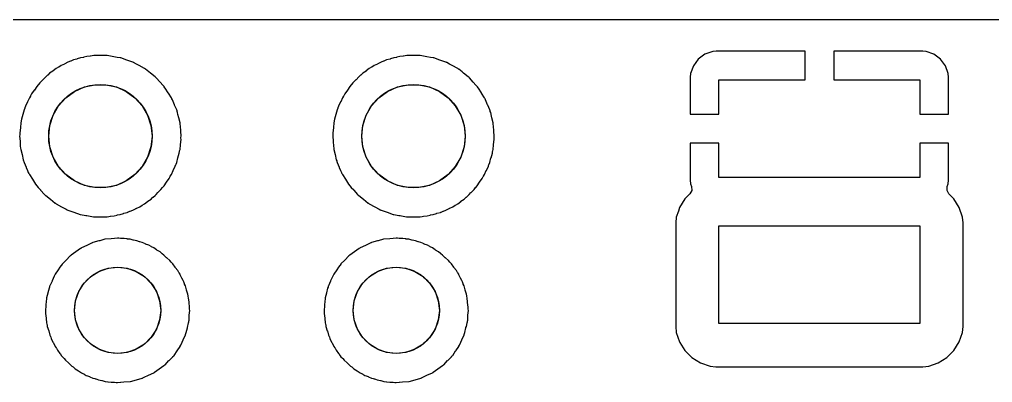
# Model space of a CAD drawing. Extents: x 33 to 233, y -115 to -15.
# Drawn here: x 117.22 to 134.15, y -20.92 to -14.6 of the extents above; entities that cross this region are included whole.
import ezdxf

# ---------------------------------------------------------------- set-up
doc = ezdxf.new("R2010")
doc.units = 0
doc.layers.add('BLACK', color=7, linetype='CONTINUOUS')

msp = doc.modelspace()

# ---------------------------------------------------------------- linework, layer by layer
at = {"layer": 'BLACK', "linetype": 'CONTINUOUS'}
for p, q in [((32.8245, -14.6005), (232.575, -14.6005)), ((118.445, -15.2397), (118.387, -15.2447)), ((118.448, -15.2395), (118.445, -15.2397)), ((118.453, -15.2389), (118.448, -15.2395)), ((118.509, -15.2295), (118.453, -15.2389)), ((118.741, -15.2295), (118.509, -15.2295)), ((118.509, -15.2295), (118.509, -15.2295)), ((118.744, -15.2295), (118.741, -15.2295)), ((118.858, -15.2491), (118.744, -15.2295)), ((118.744, -15.2295), (118.744, -15.2295)), ((123.895, -15.2397), (123.837, -15.2447)), ((123.898, -15.2395), (123.895, -15.2397)), ((123.903, -15.2389), (123.898, -15.2395)), ((123.959, -15.2295), (123.903, -15.2389)), ((124.191, -15.2295), (123.959, -15.2295)), ((123.959, -15.2295), (123.959, -15.2295)), ((124.194, -15.2295), (124.191, -15.2295)), ((124.308, -15.2491), (124.194, -15.2295)), ((124.194, -15.2295), (124.194, -15.2295)), ((129.148, -15.2066), (129.033, -15.2928)), ((129.283, -15.1564), (129.148, -15.2066)), ((129.148, -15.2066), (129.148, -15.2066)), ((129.342, -15.15), (129.283, -15.1564)), ((129.283, -15.1564), (129.283, -15.1564)), ((130.89, -15.15), (129.342, -15.15)), ((130.89, -15.65), (130.89, -15.15)), ((132.938, -15.15), (131.39, -15.15)), ((131.39, -15.15), (131.39, -15.65)), ((132.997, -15.1564), (132.938, -15.15)), ((133.132, -15.2066), (132.997, -15.1564)), ((132.997, -15.1564), (132.997, -15.1564)), ((133.247, -15.2928), (133.132, -15.2066)), ((133.132, -15.2066), (133.132, -15.2066)), ((117.94, -15.4029), (117.9, -15.4294)), ((118, -15.3754), (117.94, -15.4029)), ((118.004, -15.3734), (118, -15.3754)), ((118.06, -15.3431), (118.004, -15.3734)), ((118.061, -15.3431), (118.06, -15.3431)), ((118.105, -15.3277), (118.061, -15.3431)), ((118.111, -15.3255), (118.105, -15.3277)), ((118.157, -15.3047), (118.111, -15.3255)), ((118.218, -15.2887), (118.157, -15.3047)), ((118.157, -15.3047), (118.157, -15.3047)), ((118.223, -15.2873), (118.218, -15.2887)), ((118.28, -15.2677), (118.223, -15.2873)), ((118.33, -15.2594), (118.28, -15.2677)), ((118.335, -15.2582), (118.33, -15.2594)), ((118.387, -15.2447), (118.335, -15.2582)), ((118.387, -15.2447), (118.387, -15.2447)), ((118.92, -15.2594), (118.858, -15.2491)), ((118.97, -15.2677), (118.92, -15.2594)), ((118.974, -15.2687), (118.97, -15.2677)), ((118.97, -15.2677), (118.97, -15.2677)), ((118.97, -15.2677), (118.97, -15.2677)), ((118.979, -15.2697), (118.974, -15.2687)), ((118.979, -15.2698), (118.979, -15.2697)), ((119.086, -15.3074), (118.979, -15.2698)), ((118.979, -15.2698), (118.979, -15.2698)), ((119.189, -15.3431), (119.086, -15.3074)), ((119.194, -15.3451), (119.189, -15.3431)), ((119.201, -15.348), (119.194, -15.3449)), ((119.194, -15.3449), (119.194, -15.3451)), ((119.204, -15.3492), (119.201, -15.348)), ((119.251, -15.3754), (119.204, -15.3492)), ((119.3, -15.4028), (119.251, -15.3754)), ((119.394, -15.4535), (119.3, -15.4028)), ((123.39, -15.4029), (123.35, -15.4294)), ((123.45, -15.3754), (123.39, -15.4029)), ((123.454, -15.3734), (123.45, -15.3754)), ((123.51, -15.3431), (123.454, -15.3734)), ((123.511, -15.3431), (123.51, -15.3431)), ((123.555, -15.3277), (123.511, -15.3431)), ((123.561, -15.3255), (123.555, -15.3277)), ((123.607, -15.3047), (123.561, -15.3255)), ((123.668, -15.2887), (123.607, -15.3047)), ((123.607, -15.3047), (123.607, -15.3047)), ((123.673, -15.2873), (123.668, -15.2887)), ((123.73, -15.2677), (123.673, -15.2873)), ((123.78, -15.2594), (123.73, -15.2677)), ((123.785, -15.2582), (123.78, -15.2594)), ((123.837, -15.2447), (123.785, -15.2582)), ((123.837, -15.2447), (123.837, -15.2447)), ((124.37, -15.2594), (124.308, -15.2491)), ((124.42, -15.2677), (124.37, -15.2594)), ((124.424, -15.2687), (124.42, -15.2677)), ((124.42, -15.2677), (124.42, -15.2677)), ((124.42, -15.2677), (124.42, -15.2677)), ((124.429, -15.2697), (124.424, -15.2687)), ((124.429, -15.2698), (124.429, -15.2697)), ((124.536, -15.3074), (124.429, -15.2698)), ((124.429, -15.2698), (124.429, -15.2698)), ((124.639, -15.3431), (124.536, -15.3074)), ((124.644, -15.3451), (124.639, -15.3431)), ((124.651, -15.348), (124.644, -15.3449)), ((124.644, -15.3449), (124.644, -15.3451)), ((124.654, -15.3492), (124.651, -15.348)), ((124.701, -15.3754), (124.654, -15.3492)), ((124.75, -15.4028), (124.701, -15.3754)), ((124.844, -15.4535), (124.75, -15.4028)), ((128.947, -15.4079), (128.896, -15.5426)), ((129.033, -15.2928), (128.947, -15.4079)), ((128.947, -15.4079), (128.947, -15.4079)), ((129.033, -15.2928), (129.033, -15.2928)), ((133.333, -15.4079), (133.247, -15.2928)), ((133.247, -15.2928), (133.247, -15.2928)), ((133.384, -15.5426), (133.333, -15.4079)), ((133.333, -15.4079), (133.333, -15.4079)), ((117.705, -15.571), (117.673, -15.5961)), ((117.71, -15.5668), (117.705, -15.571)), ((117.742, -15.5364), (117.71, -15.5668)), ((117.8, -15.4971), (117.742, -15.5364)), ((117.742, -15.5364), (117.742, -15.5364)), ((117.803, -15.4947), (117.8, -15.4971)), ((117.856, -15.4535), (117.803, -15.4947)), ((117.895, -15.4325), (117.856, -15.4535)), ((117.856, -15.4535), (117.856, -15.4535)), ((117.9, -15.4294), (117.895, -15.4325)), ((119.409, -15.4639), (119.394, -15.4535)), ((119.394, -15.4535), (119.394, -15.4535)), ((119.394, -15.4535), (119.394, -15.4535)), ((119.394, -15.4535), (119.394, -15.4535)), ((119.412, -15.4655), (119.409, -15.4639)), ((119.47, -15.5125), (119.412, -15.4655)), ((119.412, -15.4655), (119.412, -15.4655)), ((119.495, -15.5325), (119.47, -15.5125)), ((119.577, -15.5961), (119.495, -15.5325)), ((123.155, -15.571), (123.123, -15.5961)), ((123.16, -15.5668), (123.155, -15.571)), ((123.192, -15.5364), (123.16, -15.5668)), ((123.25, -15.4971), (123.192, -15.5364)), ((123.192, -15.5364), (123.192, -15.5364)), ((123.253, -15.4947), (123.25, -15.4971)), ((123.306, -15.4535), (123.253, -15.4947)), ((123.345, -15.4325), (123.306, -15.4535)), ((123.306, -15.4535), (123.306, -15.4535)), ((123.35, -15.4294), (123.345, -15.4325)), ((124.859, -15.4639), (124.844, -15.4535)), ((124.844, -15.4535), (124.844, -15.4535)), ((124.844, -15.4535), (124.844, -15.4535)), ((124.844, -15.4535), (124.844, -15.4535)), ((124.862, -15.4655), (124.859, -15.4639)), ((124.92, -15.5125), (124.862, -15.4655)), ((124.862, -15.4655), (124.862, -15.4655)), ((124.945, -15.5325), (124.92, -15.5125)), ((125.027, -15.5961), (124.945, -15.5325)), ((128.896, -15.5426), (128.89, -15.6022)), ((128.896, -15.5426), (128.896, -15.5426)), ((133.39, -15.6022), (133.384, -15.5426)), ((133.384, -15.5426), (133.384, -15.5426)), ((117.541, -15.7392), (117.516, -15.7668)), ((117.546, -15.7341), (117.541, -15.7392)), ((117.57, -15.7014), (117.546, -15.7341)), ((117.623, -15.6506), (117.57, -15.7014)), ((117.57, -15.7014), (117.57, -15.7014)), ((117.626, -15.6478), (117.623, -15.6506)), ((117.673, -15.5961), (117.626, -15.6478)), ((117.673, -15.5961), (117.673, -15.5961)), ((118.347, -15.774), (118.531, -15.7349)), ((118.531, -15.7349), (118.719, -15.7349)), ((118.719, -15.7349), (118.903, -15.774)), ((119.579, -15.5986), (119.577, -15.5961)), ((119.577, -15.5961), (119.577, -15.5961)), ((119.592, -15.6111), (119.579, -15.5986)), ((119.598, -15.6152), (119.592, -15.6111)), ((119.666, -15.6925), (119.598, -15.6152)), ((119.666, -15.6935), (119.666, -15.6925)), ((119.712, -15.7425), (119.666, -15.6935)), ((119.734, -15.7668), (119.712, -15.7425)), ((122.991, -15.7392), (122.966, -15.7668)), ((122.996, -15.7341), (122.991, -15.7392)), ((123.02, -15.7014), (122.996, -15.7341)), ((123.073, -15.6506), (123.02, -15.7014)), ((123.02, -15.7014), (123.02, -15.7014)), ((123.076, -15.6478), (123.073, -15.6506)), ((123.123, -15.5961), (123.076, -15.6478)), ((123.123, -15.5961), (123.123, -15.5961)), ((123.797, -15.774), (123.981, -15.7349)), ((123.981, -15.7349), (124.169, -15.7349)), ((124.169, -15.7349), (124.353, -15.774)), ((125.029, -15.5986), (125.027, -15.5961)), ((125.027, -15.5961), (125.027, -15.5961)), ((125.042, -15.6111), (125.029, -15.5986)), ((125.048, -15.6152), (125.042, -15.6111)), ((125.116, -15.6925), (125.048, -15.6152)), ((125.116, -15.6935), (125.116, -15.6925)), ((125.162, -15.7425), (125.116, -15.6935)), ((125.184, -15.7668), (125.162, -15.7425)), ((128.89, -15.6022), (128.89, -16.25)), ((129.39, -16.25), (129.39, -15.65)), ((129.39, -15.65), (130.89, -15.65)), ((131.39, -15.65), (132.89, -15.65)), ((132.89, -15.65), (132.89, -16.25)), ((133.39, -16.25), (133.39, -15.6022)), ((133.39, -15.6022), (133.39, -15.6022)), ((117.428, -15.8931), (117.411, -15.9265)), ((117.474, -15.8314), (117.428, -15.893)), ((117.428, -15.893), (117.428, -15.8931)), ((117.476, -15.8284), (117.474, -15.8314)), ((117.516, -15.7668), (117.476, -15.8284)), ((118.023, -15.9612), (118.175, -15.8506)), ((118.175, -15.8506), (118.347, -15.774)), ((118.903, -15.774), (119.075, -15.8506)), ((119.075, -15.8506), (119.227, -15.9612)), ((119.738, -15.7726), (119.734, -15.7668)), ((119.748, -15.7867), (119.738, -15.7726)), ((119.755, -15.7942), (119.748, -15.7867)), ((119.807, -15.879), (119.755, -15.7942)), ((119.755, -15.7942), (119.755, -15.7942)), ((119.755, -15.7942), (119.755, -15.7942)), ((119.808, -15.8804), (119.807, -15.879)), ((119.861, -15.9612), (119.808, -15.8804)), ((122.878, -15.8931), (122.861, -15.9265)), ((122.924, -15.8314), (122.878, -15.893)), ((122.878, -15.893), (122.878, -15.8931)), ((122.926, -15.8284), (122.924, -15.8314)), ((122.966, -15.7668), (122.926, -15.8284)), ((123.473, -15.9612), (123.625, -15.8506)), ((123.625, -15.8506), (123.797, -15.774)), ((124.353, -15.774), (124.525, -15.8506)), ((124.525, -15.8506), (124.677, -15.9612)), ((125.188, -15.7726), (125.184, -15.7668)), ((125.198, -15.7867), (125.188, -15.7726)), ((125.205, -15.7942), (125.198, -15.7867)), ((125.257, -15.879), (125.205, -15.7942)), ((125.205, -15.7942), (125.205, -15.7942)), ((125.205, -15.7942), (125.205, -15.7942)), ((125.258, -15.8804), (125.257, -15.879)), ((125.311, -15.9612), (125.258, -15.8804)), ((117.357, -16.0345), (117.321, -16.1059)), ((117.358, -16.0315), (117.357, -16.0345)), ((117.389, -15.9611), (117.358, -16.0315)), ((117.408, -15.9325), (117.389, -15.9611)), ((117.411, -15.9265), (117.408, -15.9325)), ((117.897, -16.101), (118.023, -15.9612)), ((119.227, -15.9612), (119.353, -16.101)), ((119.867, -15.9745), (119.861, -15.9612)), ((119.871, -15.9821), (119.867, -15.9745)), ((119.88, -15.9972), (119.871, -15.9821)), ((119.916, -16.0867), (119.88, -15.9972)), ((119.917, -16.0884), (119.916, -16.0867)), ((119.954, -16.1737), (119.917, -16.0884)), ((122.807, -16.0345), (122.771, -16.1059)), ((122.808, -16.0315), (122.807, -16.0345)), ((122.839, -15.9611), (122.808, -16.0315)), ((122.858, -15.9325), (122.839, -15.9611)), ((122.861, -15.9265), (122.858, -15.9325)), ((123.347, -16.101), (123.473, -15.9612)), ((124.677, -15.9612), (124.803, -16.101)), ((125.317, -15.9745), (125.311, -15.9612)), ((125.321, -15.9821), (125.317, -15.9745)), ((125.33, -15.9972), (125.321, -15.9821)), ((125.366, -16.0867), (125.33, -15.9972)), ((125.367, -16.0884), (125.366, -16.0867)), ((125.404, -16.1737), (125.367, -16.0884)), ((117.275, -16.2543), (117.251, -16.3339)), ((117.276, -16.2513), (117.275, -16.2543)), ((117.296, -16.1737), (117.276, -16.2513)), ((117.308, -16.1453), (117.296, -16.1737)), ((117.296, -16.1737), (117.296, -16.1737)), ((117.311, -16.1386), (117.308, -16.1453)), ((117.321, -16.1059), (117.311, -16.1386)), ((117.803, -16.2639), (117.897, -16.101)), ((119.353, -16.101), (119.447, -16.2639)), ((119.959, -16.191), (119.954, -16.1737)), ((119.961, -16.1989), (119.959, -16.191)), ((119.969, -16.2184), (119.961, -16.1989)), ((119.976, -16.2528), (119.969, -16.2184)), ((119.989, -16.3094), (119.976, -16.2528)), ((122.725, -16.2543), (122.701, -16.3339)), ((122.726, -16.2513), (122.725, -16.2543)), ((122.746, -16.1737), (122.726, -16.2513)), ((122.758, -16.1453), (122.746, -16.1737)), ((122.746, -16.1737), (122.746, -16.1737)), ((122.761, -16.1386), (122.758, -16.1453)), ((122.771, -16.1059), (122.761, -16.1386)), ((123.253, -16.2639), (123.347, -16.101)), ((124.803, -16.101), (124.897, -16.2639)), ((125.409, -16.191), (125.404, -16.1737)), ((125.411, -16.1989), (125.409, -16.191)), ((125.419, -16.2184), (125.411, -16.1989)), ((125.426, -16.25), (125.419, -16.2184)), ((125.426, -16.2528), (125.426, -16.25)), ((125.439, -16.3094), (125.426, -16.2528)), ((128.89, -16.25), (129.39, -16.25)), ((132.89, -16.25), (133.39, -16.25)), ((117.239, -16.3987), (117.232, -16.4818)), ((117.246, -16.3718), (117.239, -16.3987)), ((117.239, -16.3987), (117.239, -16.3987)), ((117.247, -16.3645), (117.246, -16.3718)), ((117.251, -16.3339), (117.247, -16.3645)), ((117.251, -16.3339), (117.251, -16.3339)), ((117.745, -16.4429), (117.803, -16.2639)), ((119.447, -16.2639), (119.505, -16.4429)), ((119.989, -16.3115), (119.989, -16.3094)), ((120.011, -16.3987), (119.989, -16.3115)), ((120.013, -16.4198), (120.011, -16.3987)), ((120.014, -16.4277), (120.013, -16.4198)), ((120.019, -16.4515), (120.014, -16.4277)), ((122.689, -16.3987), (122.682, -16.4818)), ((122.696, -16.3718), (122.689, -16.3987)), ((122.689, -16.3987), (122.689, -16.3987)), ((122.697, -16.3645), (122.696, -16.3718)), ((122.701, -16.3339), (122.697, -16.3645)), ((122.701, -16.3339), (122.701, -16.3339)), ((123.195, -16.4429), (123.253, -16.2639)), ((124.897, -16.2639), (124.955, -16.4429)), ((125.439, -16.3115), (125.439, -16.3094)), ((125.461, -16.3987), (125.439, -16.3115)), ((125.463, -16.4198), (125.461, -16.3987)), ((125.464, -16.4277), (125.463, -16.4198)), ((125.469, -16.4515), (125.464, -16.4277)), ((117.232, -16.4845), (117.221, -16.5703)), ((117.221, -16.5703), (117.221, -16.5703)), ((117.221, -16.5703), (117.222, -16.5979)), ((117.222, -16.5979), (117.222, -16.6057)), ((117.232, -16.4818), (117.232, -16.4845)), ((117.725, -16.63), (117.745, -16.4429)), ((119.505, -16.4429), (119.525, -16.63)), ((120.023, -16.5412), (120.019, -16.4515)), ((120.023, -16.5437), (120.023, -16.5412)), ((120.03, -16.63), (120.023, -16.5437)), ((122.682, -16.4845), (122.671, -16.5703)), ((122.671, -16.5703), (122.671, -16.5703)), ((122.671, -16.5703), (122.672, -16.5979)), ((122.672, -16.5979), (122.672, -16.6057)), ((122.682, -16.4818), (122.682, -16.4845)), ((123.175, -16.63), (123.195, -16.4429)), ((124.955, -16.4429), (124.975, -16.63)), ((125.473, -16.5412), (125.469, -16.4515)), ((125.473, -16.5437), (125.473, -16.5412)), ((125.48, -16.63), (125.473, -16.5437)), ((117.222, -16.6057), (117.22, -16.63)), ((117.22, -16.63), (117.227, -16.7163)), ((117.227, -16.7163), (117.227, -16.7188)), ((117.227, -16.7188), (117.231, -16.8085)), ((117.745, -16.8171), (117.725, -16.63)), ((119.525, -16.63), (119.505, -16.8171)), ((120.018, -16.7755), (120.029, -16.6897)), ((120.028, -16.6544), (120.03, -16.63)), ((120.028, -16.6621), (120.028, -16.6544)), ((120.029, -16.6897), (120.028, -16.6621)), ((120.03, -16.63), (120.03, -16.63)), ((122.672, -16.6057), (122.67, -16.63)), ((122.67, -16.63), (122.677, -16.7163)), ((122.677, -16.7163), (122.677, -16.7188)), ((122.677, -16.7188), (122.681, -16.8085)), ((123.195, -16.8171), (123.175, -16.63)), ((124.975, -16.63), (124.955, -16.8171)), ((125.468, -16.7755), (125.479, -16.6897)), ((125.478, -16.6544), (125.48, -16.63)), ((125.478, -16.6621), (125.478, -16.6544)), ((125.479, -16.6897), (125.478, -16.6621)), ((129.39, -16.75), (128.89, -16.75)), ((128.89, -16.75), (128.89, -17.3978)), ((129.39, -17.35), (129.39, -16.75)), ((133.39, -16.75), (132.89, -16.75)), ((132.89, -16.75), (132.89, -17.35)), ((133.39, -17.3978), (133.39, -16.75)), ((117.231, -16.8085), (117.231, -16.8085)), ((117.231, -16.8085), (117.236, -16.8323)), ((117.236, -16.8323), (117.237, -16.8402)), ((117.237, -16.8402), (117.239, -16.8613)), ((117.239, -16.8613), (117.239, -16.8613)), ((117.239, -16.8613), (117.261, -16.9484)), ((117.803, -16.9961), (117.745, -16.8171)), ((119.505, -16.8171), (119.447, -16.9961)), ((119.975, -17.0057), (119.999, -16.9261)), ((119.999, -16.9261), (120.003, -16.8955)), ((120.003, -16.8955), (120.004, -16.8882)), ((120.004, -16.8882), (120.011, -16.8613)), ((120.011, -16.8613), (120.018, -16.7782)), ((120.018, -16.7782), (120.018, -16.7755)), ((122.681, -16.8085), (122.681, -16.8085)), ((122.681, -16.8085), (122.686, -16.8323)), ((122.686, -16.8323), (122.687, -16.8402)), ((122.687, -16.8402), (122.689, -16.8613)), ((122.689, -16.8613), (122.689, -16.8613)), ((122.689, -16.8613), (122.711, -16.9484)), ((123.253, -16.9961), (123.195, -16.8171)), ((124.955, -16.8171), (124.897, -16.9961)), ((125.425, -17.0057), (125.449, -16.9261)), ((125.449, -16.9261), (125.453, -16.8955)), ((125.453, -16.8955), (125.454, -16.8882)), ((125.454, -16.8882), (125.461, -16.8613)), ((125.461, -16.8613), (125.468, -16.7782)), ((125.468, -16.7782), (125.468, -16.7755)), ((117.261, -16.9484), (117.261, -16.9506)), ((117.261, -16.9506), (117.281, -17.0416)), ((117.281, -17.0416), (117.281, -17.0416)), ((117.281, -17.0416), (117.289, -17.0611)), ((117.289, -17.0611), (117.291, -17.069)), ((117.291, -17.069), (117.296, -17.0863)), ((117.296, -17.0863), (117.333, -17.1717)), ((117.897, -17.159), (117.803, -16.9961)), ((119.447, -16.9961), (119.353, -17.159)), ((119.942, -17.1147), (119.954, -17.0863)), ((119.954, -17.0863), (119.974, -17.0086)), ((119.974, -17.0086), (119.975, -17.0057)), ((122.711, -16.9484), (122.711, -16.9506)), ((122.711, -16.9506), (122.731, -17.0416)), ((122.731, -17.0416), (122.731, -17.0416)), ((122.731, -17.0416), (122.739, -17.0611)), ((122.739, -17.0611), (122.741, -17.069)), ((122.741, -17.069), (122.746, -17.0863)), ((122.746, -17.0863), (122.783, -17.1717)), ((123.347, -17.159), (123.253, -16.9961)), ((124.897, -16.9961), (124.803, -17.159)), ((125.392, -17.1147), (125.404, -17.0863)), ((125.404, -17.0863), (125.424, -17.0086)), ((125.424, -17.0086), (125.425, -17.0057)), ((117.333, -17.1717), (117.334, -17.1734)), ((117.334, -17.1734), (117.355, -17.2255)), ((117.355, -17.2255), (117.37, -17.2628)), ((117.37, -17.2628), (117.379, -17.2779)), ((118.023, -17.2988), (117.897, -17.159)), ((119.353, -17.159), (119.227, -17.2988)), ((119.861, -17.2988), (119.892, -17.2284)), ((119.892, -17.2284), (119.893, -17.2255)), ((119.893, -17.2255), (119.929, -17.1541)), ((119.929, -17.1541), (119.939, -17.1214)), ((119.939, -17.1214), (119.942, -17.1147)), ((122.783, -17.1717), (122.784, -17.1734)), ((122.784, -17.1734), (122.805, -17.2255)), ((122.805, -17.2255), (122.82, -17.2628)), ((122.82, -17.2628), (122.829, -17.2779)), ((123.473, -17.2988), (123.347, -17.159)), ((124.803, -17.159), (124.677, -17.2988)), ((125.311, -17.2988), (125.342, -17.2284)), ((125.342, -17.2284), (125.343, -17.2255)), ((125.343, -17.2255), (125.379, -17.1541)), ((125.379, -17.1541), (125.389, -17.1214)), ((125.389, -17.1214), (125.392, -17.1147)), ((117.379, -17.2779), (117.383, -17.2855)), ((117.383, -17.2855), (117.389, -17.2989)), ((117.389, -17.2989), (117.442, -17.3796)), ((117.442, -17.3796), (117.443, -17.381)), ((117.443, -17.381), (117.495, -17.4658)), ((118.175, -17.4094), (118.023, -17.2988)), ((118.347, -17.486), (118.175, -17.4094)), ((119.075, -17.4094), (118.903, -17.486)), ((119.227, -17.2988), (119.075, -17.4094)), ((119.734, -17.4932), (119.774, -17.4316)), ((119.774, -17.4316), (119.776, -17.4287)), ((119.776, -17.4287), (119.822, -17.3669)), ((119.822, -17.3669), (119.839, -17.3335)), ((119.839, -17.3335), (119.842, -17.3276)), ((119.842, -17.3276), (119.861, -17.2988)), ((122.829, -17.2779), (122.833, -17.2855)), ((122.833, -17.2855), (122.839, -17.2989)), ((122.839, -17.2989), (122.892, -17.3796)), ((122.892, -17.3796), (122.893, -17.381)), ((122.893, -17.381), (122.945, -17.4658)), ((123.625, -17.4094), (123.473, -17.2988)), ((123.797, -17.486), (123.625, -17.4094)), ((124.525, -17.4094), (124.353, -17.486)), ((124.677, -17.2988), (124.525, -17.4094)), ((125.184, -17.4932), (125.224, -17.4316)), ((125.224, -17.4316), (125.226, -17.4287)), ((125.226, -17.4287), (125.272, -17.3669)), ((125.272, -17.3669), (125.289, -17.3335)), ((125.289, -17.3335), (125.292, -17.3276)), ((125.292, -17.3276), (125.311, -17.2988)), ((128.89, -17.3978), (128.896, -17.4574)), ((132.89, -17.35), (129.39, -17.35)), ((133.384, -17.4574), (133.39, -17.3978)), ((133.39, -17.3978), (133.39, -17.3978)), ((117.495, -17.4658), (117.502, -17.4733)), ((117.502, -17.4733), (117.512, -17.4874)), ((117.512, -17.4874), (117.516, -17.4932)), ((117.516, -17.4932), (117.516, -17.4932)), ((117.516, -17.4932), (117.541, -17.5208)), ((117.541, -17.5208), (117.584, -17.5665)), ((117.584, -17.5665), (117.584, -17.5675)), ((117.584, -17.5675), (117.652, -17.6448)), ((118.531, -17.5251), (118.347, -17.486)), ((118.719, -17.5251), (118.531, -17.5251)), ((118.903, -17.486), (118.719, -17.5251)), ((119.594, -17.6448), (119.624, -17.6122)), ((119.624, -17.6122), (119.627, -17.6094)), ((119.627, -17.6094), (119.68, -17.5586)), ((119.68, -17.5586), (119.704, -17.5259)), ((119.704, -17.5259), (119.709, -17.5208)), ((119.709, -17.5208), (119.734, -17.4932)), ((122.945, -17.4658), (122.952, -17.4733)), ((122.952, -17.4733), (122.962, -17.4874)), ((122.962, -17.4874), (122.966, -17.4932)), ((122.966, -17.4932), (122.966, -17.4932)), ((122.966, -17.4932), (122.991, -17.5208)), ((122.991, -17.5208), (123.034, -17.5665)), ((123.034, -17.5665), (123.034, -17.5675)), ((123.034, -17.5675), (123.102, -17.6448)), ((123.981, -17.5251), (123.797, -17.486)), ((124.169, -17.5251), (123.981, -17.5251)), ((124.353, -17.486), (124.169, -17.5251)), ((125.044, -17.6448), (125.074, -17.6122)), ((125.074, -17.6122), (125.077, -17.6094)), ((125.077, -17.6094), (125.13, -17.5586)), ((125.13, -17.5586), (125.154, -17.5259)), ((125.154, -17.5259), (125.159, -17.5208)), ((125.159, -17.5208), (125.184, -17.4932)), ((128.918, -17.5725), (128.885, -17.6338)), ((128.896, -17.4574), (128.896, -17.4574)), ((128.896, -17.4574), (128.913, -17.5028)), ((128.913, -17.5028), (128.918, -17.5725)), ((133.362, -17.5725), (133.367, -17.5028)), ((133.395, -17.6338), (133.362, -17.5725)), ((133.367, -17.5028), (133.384, -17.4574)), ((117.652, -17.6448), (117.658, -17.6489)), ((117.658, -17.6489), (117.671, -17.6614)), ((117.671, -17.6614), (117.673, -17.6639)), ((117.673, -17.6639), (117.755, -17.7275)), ((117.755, -17.7275), (117.838, -17.7945)), ((119.394, -17.8065), (119.447, -17.7653)), ((119.447, -17.7653), (119.45, -17.7629)), ((119.45, -17.7629), (119.508, -17.7236)), ((119.508, -17.7236), (119.54, -17.6931)), ((119.54, -17.6931), (119.545, -17.689)), ((119.545, -17.689), (119.577, -17.6639)), ((119.577, -17.6639), (119.579, -17.6614)), ((119.579, -17.6614), (119.594, -17.6448)), ((123.102, -17.6448), (123.108, -17.6489)), ((123.108, -17.6489), (123.121, -17.6614)), ((123.121, -17.6614), (123.123, -17.6639)), ((123.123, -17.6639), (123.205, -17.7275)), ((123.205, -17.7275), (123.288, -17.7945)), ((124.844, -17.8065), (124.897, -17.7653)), ((124.897, -17.7653), (124.9, -17.7629)), ((124.9, -17.7629), (124.958, -17.7236)), ((124.958, -17.7236), (124.99, -17.6931)), ((124.99, -17.6931), (124.995, -17.689)), ((124.995, -17.689), (125.027, -17.6639)), ((125.027, -17.6639), (125.029, -17.6614)), ((125.029, -17.6614), (125.044, -17.6448)), ((128.797, -17.7213), (128.705, -17.8707)), ((128.885, -17.6338), (128.797, -17.7213)), ((133.483, -17.7213), (133.395, -17.6338)), ((133.575, -17.8707), (133.483, -17.7213)), ((117.838, -17.7945), (117.838, -17.7945)), ((117.838, -17.7945), (117.841, -17.7961)), ((117.841, -17.7961), (117.856, -17.8065)), ((117.856, -17.8065), (117.856, -17.8065)), ((117.856, -17.8065), (117.856, -17.8065)), ((117.856, -17.8065), (117.856, -17.8065)), ((117.856, -17.8065), (117.95, -17.8572)), ((117.95, -17.8572), (118.029, -17.9011)), ((118.029, -17.9011), (118.046, -17.9108)), ((118.046, -17.9108), (118.049, -17.9121)), ((118.049, -17.9121), (118.056, -17.9151)), ((118.056, -17.9151), (118.056, -17.9149)), ((118.056, -17.9149), (118.06, -17.9169)), ((118.06, -17.9169), (118.06, -17.9169)), ((118.06, -17.9169), (118.164, -17.9526)), ((118.164, -17.9526), (118.271, -17.9902)), ((119.093, -17.9553), (119.099, -17.9526)), ((119.099, -17.9526), (119.104, -17.9503)), ((119.104, -17.9503), (119.139, -17.9345)), ((119.139, -17.9345), (119.145, -17.9323)), ((119.145, -17.9323), (119.19, -17.9169)), ((119.19, -17.9169), (119.246, -17.8866)), ((119.246, -17.8866), (119.25, -17.8846)), ((119.25, -17.8846), (119.258, -17.8807)), ((119.258, -17.8807), (119.31, -17.8571)), ((119.31, -17.8571), (119.35, -17.8306)), ((119.35, -17.8306), (119.355, -17.8275)), ((119.355, -17.8275), (119.394, -17.8065)), ((123.288, -17.7945), (123.288, -17.7945)), ((123.288, -17.7945), (123.291, -17.7961)), ((123.291, -17.7961), (123.306, -17.8065)), ((123.306, -17.8065), (123.306, -17.8065)), ((123.306, -17.8065), (123.306, -17.8065)), ((123.306, -17.8065), (123.306, -17.8065)), ((123.306, -17.8065), (123.4, -17.8572)), ((123.4, -17.8572), (123.479, -17.9011)), ((123.479, -17.9011), (123.496, -17.9108)), ((123.496, -17.9108), (123.499, -17.9121)), ((123.499, -17.9121), (123.506, -17.9151)), ((123.506, -17.9151), (123.506, -17.9149)), ((123.506, -17.9149), (123.51, -17.9169)), ((123.51, -17.9169), (123.51, -17.9169)), ((123.51, -17.9169), (123.614, -17.9526)), ((123.614, -17.9526), (123.721, -17.9902)), ((124.543, -17.9553), (124.549, -17.9526)), ((124.549, -17.9526), (124.554, -17.9503)), ((124.554, -17.9503), (124.589, -17.9345)), ((124.589, -17.9345), (124.595, -17.9323)), ((124.595, -17.9323), (124.64, -17.9169)), ((124.64, -17.9169), (124.696, -17.8866)), ((124.696, -17.8866), (124.7, -17.8846)), ((124.7, -17.8846), (124.708, -17.8807)), ((124.708, -17.8807), (124.76, -17.8571)), ((124.76, -17.8571), (124.8, -17.8306)), ((124.8, -17.8306), (124.805, -17.8275)), ((124.805, -17.8275), (124.844, -17.8065)), ((128.685, -17.9323), (128.65, -18.0372)), ((128.705, -17.8707), (128.685, -17.9323)), ((128.705, -17.8707), (128.705, -17.8707)), ((133.63, -18.0372), (133.575, -17.8707)), ((118.271, -17.9902), (118.271, -17.9903)), ((118.271, -17.9903), (118.276, -17.9913)), ((118.276, -17.9913), (118.28, -17.9923)), ((118.28, -17.9923), (118.28, -17.9923)), ((118.28, -17.9923), (118.37, -18.0073)), ((118.37, -18.0073), (118.391, -18.0109)), ((118.391, -18.0109), (118.417, -18.0153)), ((118.417, -18.0153), (118.506, -18.0305)), ((118.506, -18.0305), (118.506, -18.0305)), ((118.506, -18.0305), (118.741, -18.0305)), ((118.741, -18.0305), (118.774, -18.025)), ((118.741, -18.0305), (118.741, -18.0305)), ((118.774, -18.025), (118.797, -18.0211)), ((118.797, -18.0211), (118.802, -18.0205)), ((118.802, -18.0205), (118.863, -18.0153)), ((118.863, -18.0153), (118.915, -18.0018)), ((118.915, -18.0018), (118.92, -18.0006)), ((118.92, -18.0006), (118.97, -17.9923)), ((118.97, -17.9923), (119.027, -17.9727)), ((119.027, -17.9727), (119.032, -17.9713)), ((119.032, -17.9713), (119.093, -17.9553)), ((123.721, -17.9902), (123.721, -17.9903)), ((123.721, -17.9903), (123.726, -17.9913)), ((123.726, -17.9913), (123.73, -17.9923)), ((123.73, -17.9923), (123.73, -17.9923)), ((123.73, -17.9923), (123.82, -18.0073)), ((123.82, -18.0073), (123.841, -18.0109)), ((123.841, -18.0109), (123.867, -18.0153)), ((123.867, -18.0153), (123.956, -18.0305)), ((123.956, -18.0305), (123.956, -18.0305)), ((123.956, -18.0305), (124.191, -18.0305)), ((124.191, -18.0305), (124.224, -18.025)), ((124.191, -18.0305), (124.191, -18.0305)), ((124.224, -18.025), (124.247, -18.0211)), ((124.247, -18.0211), (124.252, -18.0205)), ((124.252, -18.0205), (124.313, -18.0153)), ((124.313, -18.0153), (124.365, -18.0018)), ((124.365, -18.0018), (124.37, -18.0006)), ((124.37, -18.0006), (124.42, -17.9923)), ((124.42, -17.9923), (124.477, -17.9727)), ((124.477, -17.9727), (124.482, -17.9713)), ((124.482, -17.9713), (124.543, -17.9553)), ((128.65, -18.0372), (128.639, -18.14)), ((128.65, -18.0372), (128.65, -18.0372)), ((128.65, -18.0372), (128.65, -18.0372)), ((133.64, -18.14), (133.63, -18.0372)), ((128.639, -18.14), (128.639, -19.94)), ((129.39, -19.89), (129.39, -18.19)), ((129.39, -18.19), (132.89, -18.19)), ((132.89, -18.19), (132.89, -19.89)), ((133.641, -19.94), (133.64, -18.14)), ((118.597, -18.4533), (118.496, -18.4804)), ((118.613, -18.4489), (118.597, -18.4533)), ((118.701, -18.4246), (118.613, -18.4489)), ((118.706, -18.4239), (118.701, -18.4246)), ((118.701, -18.4246), (118.701, -18.4246)), ((118.701, -18.4246), (118.701, -18.4246)), ((118.707, -18.4238), (118.706, -18.4239)), ((118.815, -18.4144), (118.707, -18.4238)), ((118.869, -18.4095), (118.815, -18.4144)), ((118.871, -18.4094), (118.869, -18.4095)), ((118.873, -18.4092), (118.871, -18.4094)), ((118.925, -18.4047), (118.873, -18.4092)), ((118.948, -18.4068), (118.925, -18.4047)), ((118.925, -18.4047), (118.925, -18.4047)), ((118.977, -18.4093), (118.948, -18.4068)), ((118.982, -18.4095), (118.977, -18.4093)), ((119.038, -18.4095), (118.982, -18.4095)), ((119.089, -18.4188), (119.038, -18.4095)), ((119.038, -18.4095), (119.038, -18.4095)), ((119.094, -18.4195), (119.089, -18.4188)), ((119.143, -18.4238), (119.094, -18.4195)), ((119.196, -18.4381), (119.143, -18.4238)), ((119.201, -18.4392), (119.196, -18.4381)), ((119.259, -18.4497), (119.201, -18.4392)), ((119.305, -18.4668), (119.259, -18.4497)), ((123.447, -18.4533), (123.346, -18.4804)), ((123.463, -18.4489), (123.447, -18.4533)), ((123.551, -18.4246), (123.463, -18.4489)), ((123.556, -18.4239), (123.551, -18.4246)), ((123.551, -18.4246), (123.551, -18.4246)), ((123.551, -18.4246), (123.551, -18.4246)), ((123.557, -18.4238), (123.556, -18.4239)), ((123.665, -18.4144), (123.557, -18.4238)), ((123.719, -18.4095), (123.665, -18.4144)), ((123.721, -18.4094), (123.719, -18.4095)), ((123.723, -18.4092), (123.721, -18.4094)), ((123.775, -18.4047), (123.723, -18.4092)), ((123.798, -18.4068), (123.775, -18.4047)), ((123.775, -18.4047), (123.775, -18.4047)), ((123.827, -18.4093), (123.798, -18.4068)), ((123.832, -18.4095), (123.827, -18.4093)), ((123.888, -18.4095), (123.832, -18.4095)), ((123.939, -18.4188), (123.888, -18.4095)), ((123.888, -18.4095), (123.888, -18.4095)), ((123.944, -18.4195), (123.939, -18.4188)), ((123.993, -18.4238), (123.944, -18.4195)), ((124.046, -18.4381), (123.993, -18.4238)), ((124.051, -18.4392), (124.046, -18.4381)), ((124.109, -18.4497), (124.051, -18.4392)), ((124.155, -18.4668), (124.109, -18.4497)), ((118.281, -18.5822), (118.199, -18.6419)), ((118.282, -18.5818), (118.281, -18.5822)), ((118.293, -18.5755), (118.282, -18.5818)), ((118.297, -18.5729), (118.293, -18.5756)), ((118.293, -18.5756), (118.293, -18.5755)), ((118.39, -18.5299), (118.297, -18.5729)), ((118.484, -18.4845), (118.39, -18.5299)), ((118.489, -18.4829), (118.484, -18.4844)), ((118.484, -18.4844), (118.484, -18.4845)), ((118.484, -18.4845), (118.484, -18.4845)), ((118.496, -18.4804), (118.489, -18.4829)), ((119.31, -18.4686), (119.305, -18.4668)), ((119.354, -18.4804), (119.31, -18.4686)), ((119.408, -18.5052), (119.354, -18.4804)), ((119.412, -18.5071), (119.408, -18.5052)), ((119.47, -18.5288), (119.412, -18.5071)), ((119.509, -18.5521), (119.47, -18.5288)), ((119.47, -18.5288), (119.47, -18.5288)), ((119.514, -18.555), (119.509, -18.5521)), ((119.553, -18.5729), (119.514, -18.555)), ((119.603, -18.6084), (119.553, -18.5729)), ((119.607, -18.6109), (119.603, -18.6084)), ((119.663, -18.6442), (119.607, -18.6109)), ((123.131, -18.5822), (123.049, -18.6419)), ((123.132, -18.5818), (123.131, -18.5822)), ((123.143, -18.5755), (123.132, -18.5818)), ((123.147, -18.5729), (123.143, -18.5756)), ((123.143, -18.5756), (123.143, -18.5755)), ((123.24, -18.5299), (123.147, -18.5729)), ((123.334, -18.4845), (123.24, -18.5299)), ((123.339, -18.4829), (123.334, -18.4844)), ((123.334, -18.4844), (123.334, -18.4845)), ((123.334, -18.4845), (123.334, -18.4845)), ((123.346, -18.4804), (123.339, -18.4829)), ((124.16, -18.4686), (124.155, -18.4668)), ((124.204, -18.4804), (124.16, -18.4686)), ((124.258, -18.5052), (124.204, -18.4804)), ((124.262, -18.5071), (124.258, -18.5052)), ((124.32, -18.5288), (124.262, -18.5071)), ((124.359, -18.5521), (124.32, -18.5288)), ((124.32, -18.5288), (124.32, -18.5288)), ((124.364, -18.555), (124.359, -18.5521)), ((124.403, -18.5729), (124.364, -18.555)), ((124.453, -18.6084), (124.403, -18.5729)), ((124.457, -18.6109), (124.453, -18.6084)), ((124.513, -18.6442), (124.457, -18.6109)), ((118.03, -18.7861), (117.963, -18.8531)), ((118.031, -18.7851), (118.03, -18.7861)), ((118.099, -18.7145), (118.031, -18.7851)), ((118.102, -18.7119), (118.099, -18.7145)), ((118.099, -18.7145), (118.099, -18.7145)), ((118.117, -18.6993), (118.102, -18.7119)), ((118.118, -18.6984), (118.117, -18.6993)), ((118.199, -18.6419), (118.118, -18.6984)), ((119.695, -18.6719), (119.663, -18.6442)), ((119.663, -18.6442), (119.663, -18.6442)), ((119.663, -18.6442), (119.663, -18.6442)), ((119.7, -18.676), (119.695, -18.6719)), ((119.732, -18.6984), (119.7, -18.676)), ((119.778, -18.7445), (119.732, -18.6984)), ((119.781, -18.7474), (119.778, -18.7445)), ((119.833, -18.7923), (119.781, -18.7474)), ((119.857, -18.8227), (119.833, -18.7923)), ((122.88, -18.7861), (122.813, -18.8531)), ((122.881, -18.7851), (122.88, -18.7861)), ((122.949, -18.7145), (122.881, -18.7851)), ((122.952, -18.7119), (122.949, -18.7145)), ((122.949, -18.7145), (122.949, -18.7145)), ((122.967, -18.6993), (122.952, -18.7119)), ((122.968, -18.6984), (122.967, -18.6993)), ((123.049, -18.6419), (122.968, -18.6984)), ((124.545, -18.6719), (124.513, -18.6442)), ((124.513, -18.6442), (124.513, -18.6442)), ((124.513, -18.6442), (124.513, -18.6442)), ((124.55, -18.676), (124.545, -18.6719)), ((124.582, -18.6984), (124.55, -18.676)), ((124.628, -18.7445), (124.582, -18.6984)), ((124.631, -18.7474), (124.628, -18.7445)), ((124.683, -18.7923), (124.631, -18.7474)), ((124.707, -18.8227), (124.683, -18.7923)), ((117.89, -18.9574), (117.838, -19.0324)), ((117.891, -18.9561), (117.89, -18.9574)), ((117.921, -18.9108), (117.891, -18.9561)), ((117.943, -18.8772), (117.921, -18.9108)), ((117.949, -18.8715), (117.943, -18.8772)), ((117.961, -18.857), (117.949, -18.8715)), ((117.963, -18.8531), (117.961, -18.857)), ((118.6, -18.9843), (118.758, -18.9288)), ((118.758, -18.9288), (118.925, -18.91)), ((118.925, -18.91), (119.092, -18.9288)), ((119.092, -18.9288), (119.25, -18.9843)), ((119.861, -18.8279), (119.857, -18.8227)), ((119.887, -18.8531), (119.861, -18.8279)), ((119.926, -18.9092), (119.887, -18.8531)), ((119.928, -18.9123), (119.926, -18.9092)), ((119.973, -18.9683), (119.928, -18.9123)), ((119.989, -18.999), (119.973, -18.9683)), ((122.74, -18.9574), (122.688, -19.0324)), ((122.741, -18.9561), (122.74, -18.9574)), ((122.771, -18.9108), (122.741, -18.9561)), ((122.793, -18.8772), (122.771, -18.9108)), ((122.799, -18.8715), (122.793, -18.8772)), ((122.811, -18.857), (122.799, -18.8715)), ((122.813, -18.8531), (122.811, -18.857)), ((123.45, -18.9843), (123.608, -18.9288)), ((123.608, -18.9288), (123.775, -18.91)), ((123.775, -18.91), (123.942, -18.9288)), ((123.942, -18.9288), (124.1, -18.9843)), ((124.711, -18.8279), (124.707, -18.8227)), ((124.737, -18.8531), (124.711, -18.8279)), ((124.776, -18.9092), (124.737, -18.8531)), ((124.778, -18.9123), (124.776, -18.9092)), ((124.823, -18.9683), (124.778, -18.9123)), ((124.839, -18.999), (124.823, -18.9683)), ((117.819, -19.065), (117.783, -19.1489)), ((117.826, -19.0556), (117.819, -19.065)), ((117.834, -19.0397), (117.826, -19.0556)), ((117.838, -19.0324), (117.834, -19.0397)), ((117.838, -19.0324), (117.838, -19.0324)), ((118.339, -19.1924), (118.457, -19.0736)), ((118.457, -19.0736), (118.6, -18.9843)), ((119.25, -18.9843), (119.393, -19.0736)), ((119.393, -19.0736), (119.511, -19.1924)), ((119.99, -18.9996), (119.989, -18.999)), ((119.994, -19.0058), (119.99, -18.9996)), ((120.012, -19.0324), (119.994, -19.0058)), ((120.016, -19.0397), (120.012, -19.0324)), ((120.042, -19.0974), (120.016, -19.0397)), ((120.044, -19.1006), (120.042, -19.0974)), ((120.067, -19.1433), (120.044, -19.1006)), ((122.669, -19.065), (122.633, -19.1489)), ((122.676, -19.0556), (122.669, -19.065)), ((122.684, -19.0397), (122.676, -19.0556)), ((122.688, -19.0324), (122.684, -19.0397)), ((122.688, -19.0324), (122.688, -19.0324)), ((123.189, -19.1924), (123.307, -19.0736)), ((123.307, -19.0736), (123.45, -18.9843)), ((124.1, -18.9843), (124.243, -19.0736)), ((124.243, -19.0736), (124.361, -19.1924)), ((124.84, -18.9996), (124.839, -18.999)), ((124.844, -19.0058), (124.84, -18.9996)), ((124.862, -19.0324), (124.844, -19.0058)), ((124.866, -19.0397), (124.862, -19.0324)), ((124.892, -19.0974), (124.866, -19.0397)), ((124.894, -19.1006), (124.892, -19.0974)), ((124.917, -19.1433), (124.894, -19.1006)), ((117.731, -19.272), (117.711, -19.3578)), ((117.737, -19.2585), (117.731, -19.272)), ((117.731, -19.272), (117.731, -19.272)), ((117.742, -19.2419), (117.737, -19.2585)), ((117.745, -19.2307), (117.742, -19.2419)), ((117.783, -19.1508), (117.745, -19.2307)), ((117.745, -19.2307), (117.745, -19.2307)), ((117.783, -19.1489), (117.783, -19.1508)), ((118.249, -19.3346), (118.339, -19.1924)), ((119.511, -19.1924), (119.601, -19.3346)), ((120.08, -19.1665), (120.067, -19.1433)), ((120.089, -19.1972), (120.08, -19.1665)), ((120.08, -19.1665), (120.08, -19.1665)), ((120.08, -19.1665), (120.08, -19.1665)), ((120.092, -19.2043), (120.089, -19.1972)), ((120.105, -19.2307), (120.092, -19.2043)), ((120.124, -19.3032), (120.105, -19.2307)), ((120.125, -19.3063), (120.124, -19.3032)), ((120.149, -19.3806), (120.125, -19.3063)), ((122.581, -19.272), (122.561, -19.3578)), ((122.587, -19.2585), (122.581, -19.272)), ((122.581, -19.272), (122.581, -19.272)), ((122.592, -19.2419), (122.587, -19.2585)), ((122.595, -19.2307), (122.592, -19.2419)), ((122.633, -19.1508), (122.595, -19.2307)), ((122.595, -19.2307), (122.595, -19.2307)), ((122.633, -19.1489), (122.633, -19.1508)), ((123.099, -19.3346), (123.189, -19.1924)), ((124.361, -19.1924), (124.451, -19.3346)), ((124.93, -19.1665), (124.917, -19.1433)), ((124.939, -19.1972), (124.93, -19.1665)), ((124.93, -19.1665), (124.93, -19.1665)), ((124.93, -19.1665), (124.93, -19.1665)), ((124.942, -19.2043), (124.939, -19.1972)), ((124.955, -19.2307), (124.942, -19.2043)), ((124.974, -19.3032), (124.955, -19.2307)), ((124.975, -19.3063), (124.974, -19.3032)), ((124.999, -19.3806), (124.975, -19.3063)), ((117.686, -19.4696), (117.681, -19.4915)), ((117.687, -19.4612), (117.686, -19.4696)), ((117.689, -19.442), (117.687, -19.4612)), ((117.711, -19.36), (117.689, -19.442)), ((117.689, -19.442), (117.689, -19.442)), ((117.711, -19.3578), (117.711, -19.36)), ((118.194, -19.4931), (118.249, -19.3346)), ((119.601, -19.3346), (119.656, -19.4931)), ((120.153, -19.4093), (120.149, -19.3806)), ((120.149, -19.3806), (120.149, -19.3806)), ((120.149, -19.3806), (120.149, -19.3806)), ((120.155, -19.4171), (120.153, -19.4093)), ((120.161, -19.442), (120.155, -19.4171)), ((120.168, -19.5201), (120.161, -19.442)), ((122.536, -19.4696), (122.531, -19.4915)), ((122.537, -19.4612), (122.536, -19.4696)), ((122.539, -19.442), (122.537, -19.4612)), ((122.561, -19.36), (122.539, -19.442)), ((122.539, -19.442), (122.539, -19.442)), ((122.561, -19.3578), (122.561, -19.36)), ((123.044, -19.4931), (123.099, -19.3346)), ((124.451, -19.3346), (124.506, -19.4931)), ((125.003, -19.4093), (124.999, -19.3806)), ((124.999, -19.3806), (124.999, -19.3806)), ((124.999, -19.3806), (124.999, -19.3806)), ((125.005, -19.4171), (125.003, -19.4093)), ((125.011, -19.442), (125.005, -19.4171)), ((125.018, -19.5201), (125.011, -19.442)), ((117.677, -19.5787), (117.67, -19.66)), ((117.681, -19.4915), (117.677, -19.5761)), ((117.677, -19.5761), (117.677, -19.5787)), ((117.681, -19.4915), (117.681, -19.4915)), ((118.175, -19.66), (118.194, -19.4931)), ((119.656, -19.4931), (119.675, -19.66)), ((120.168, -19.5229), (120.168, -19.5201)), ((120.179, -19.6037), (120.168, -19.5229)), ((120.178, -19.6293), (120.179, -19.6037)), ((120.178, -19.6375), (120.178, -19.6293)), ((120.18, -19.66), (120.178, -19.6375)), ((122.527, -19.5787), (122.52, -19.66)), ((122.531, -19.4915), (122.527, -19.5761)), ((122.527, -19.5761), (122.527, -19.5787)), ((122.531, -19.4915), (122.531, -19.4915)), ((123.025, -19.66), (123.044, -19.4931)), ((124.506, -19.4931), (124.525, -19.66)), ((125.018, -19.5229), (125.018, -19.5201)), ((125.029, -19.6037), (125.018, -19.5229)), ((125.028, -19.6293), (125.029, -19.6037)), ((125.028, -19.6375), (125.028, -19.6293)), ((125.03, -19.66), (125.028, -19.6375)), ((117.67, -19.66), (117.672, -19.6825)), ((117.67, -19.66), (117.67, -19.66)), ((117.672, -19.6907), (117.671, -19.7163)), ((117.671, -19.7163), (117.671, -19.7163)), ((117.671, -19.7163), (117.682, -19.797)), ((117.672, -19.6825), (117.672, -19.6907)), ((117.682, -19.797), (117.682, -19.7999)), ((117.682, -19.7999), (117.689, -19.878)), ((118.194, -19.8269), (118.175, -19.66)), ((119.675, -19.66), (119.656, -19.8269)), ((120.169, -19.8285), (120.173, -19.7439)), ((120.173, -19.7414), (120.18, -19.66)), ((120.173, -19.7439), (120.173, -19.7414)), ((120.18, -19.66), (120.18, -19.66)), ((122.52, -19.66), (122.522, -19.6825)), ((122.52, -19.66), (122.52, -19.66)), ((122.522, -19.6907), (122.521, -19.7163)), ((122.521, -19.7163), (122.521, -19.7163)), ((122.521, -19.7163), (122.532, -19.797)), ((122.522, -19.6825), (122.522, -19.6907)), ((122.532, -19.797), (122.532, -19.7999)), ((122.532, -19.7999), (122.539, -19.878)), ((123.044, -19.8269), (123.025, -19.66)), ((124.525, -19.66), (124.506, -19.8269)), ((125.019, -19.8285), (125.023, -19.7439)), ((125.023, -19.7414), (125.03, -19.66)), ((125.023, -19.7439), (125.023, -19.7414)), ((117.689, -19.878), (117.689, -19.878)), ((117.689, -19.878), (117.695, -19.9029)), ((117.695, -19.9029), (117.697, -19.9107)), ((117.697, -19.9107), (117.701, -19.9394)), ((117.701, -19.9394), (117.701, -19.9394)), ((117.701, -19.9394), (117.725, -20.0137)), ((118.249, -19.9854), (118.194, -19.8269)), ((118.339, -20.1276), (118.249, -19.9854)), ((119.601, -19.9854), (119.511, -20.1276)), ((119.656, -19.8269), (119.601, -19.9854)), ((120.119, -20.048), (120.139, -19.9622)), ((120.139, -19.96), (120.161, -19.878)), ((120.139, -19.9622), (120.139, -19.96)), ((120.161, -19.878), (120.163, -19.8588)), ((120.163, -19.8588), (120.164, -19.8504)), ((120.164, -19.8493), (120.169, -19.8285)), ((120.164, -19.8504), (120.164, -19.8493)), ((122.539, -19.878), (122.539, -19.878)), ((122.539, -19.878), (122.545, -19.9029)), ((122.545, -19.9029), (122.547, -19.9107)), ((122.547, -19.9107), (122.551, -19.9394)), ((122.551, -19.9394), (122.551, -19.9394)), ((122.551, -19.9394), (122.575, -20.0137)), ((123.099, -19.9854), (123.044, -19.8269)), ((123.189, -20.1276), (123.099, -19.9854)), ((124.451, -19.9854), (124.361, -20.1276)), ((124.506, -19.8269), (124.451, -19.9854)), ((124.969, -20.048), (124.989, -19.9622)), ((124.989, -19.96), (124.995, -19.94)), ((124.989, -19.9622), (124.989, -19.96)), ((124.995, -19.94), (125.011, -19.878)), ((125.011, -19.878), (125.013, -19.8588)), ((125.013, -19.8588), (125.014, -19.8504)), ((125.014, -19.8493), (125.019, -19.8285)), ((125.014, -19.8504), (125.014, -19.8493)), ((128.639, -19.94), (128.64, -19.94)), ((128.64, -19.94), (128.65, -20.0428)), ((132.89, -19.89), (129.39, -19.89)), ((133.63, -20.0428), (133.641, -19.94)), ((117.725, -20.0137), (117.726, -20.0168)), ((117.726, -20.0168), (117.745, -20.0893)), ((117.745, -20.0893), (117.745, -20.0893)), ((117.745, -20.0893), (117.758, -20.1157)), ((117.758, -20.1157), (117.761, -20.1228)), ((117.761, -20.1228), (117.77, -20.1535)), ((117.77, -20.1535), (117.806, -20.2194)), ((118.457, -20.2464), (118.339, -20.1276)), ((119.511, -20.1276), (119.393, -20.2464)), ((120.067, -20.1693), (120.105, -20.0893)), ((120.105, -20.0893), (120.108, -20.0781)), ((120.108, -20.0781), (120.113, -20.0615)), ((120.113, -20.0615), (120.119, -20.048)), ((122.575, -20.0137), (122.576, -20.0168)), ((122.576, -20.0168), (122.595, -20.0893)), ((122.595, -20.0893), (122.595, -20.0893)), ((122.595, -20.0893), (122.608, -20.1157)), ((122.608, -20.1157), (122.611, -20.1228)), ((122.611, -20.1228), (122.62, -20.1535)), ((122.62, -20.1535), (122.656, -20.2194)), ((123.307, -20.2464), (123.189, -20.1276)), ((124.361, -20.1276), (124.243, -20.2464)), ((124.917, -20.1693), (124.955, -20.0893)), ((124.955, -20.0893), (124.958, -20.0781)), ((124.958, -20.0781), (124.963, -20.0615)), ((124.963, -20.0615), (124.969, -20.048)), ((128.65, -20.0428), (128.65, -20.0428)), ((128.65, -20.0428), (128.705, -20.2093)), ((133.575, -20.2093), (133.63, -20.0428)), ((117.806, -20.2194), (117.808, -20.2226)), ((117.808, -20.2226), (117.838, -20.2876)), ((117.838, -20.2876), (117.856, -20.3142)), ((117.856, -20.3142), (117.86, -20.3204)), ((117.86, -20.3204), (117.877, -20.3517)), ((118.6, -20.3357), (118.457, -20.2464)), ((119.393, -20.2464), (119.25, -20.3357)), ((119.96, -20.3626), (120.012, -20.2876)), ((120.012, -20.2876), (120.016, -20.2803)), ((120.016, -20.2803), (120.024, -20.2644)), ((120.024, -20.2644), (120.031, -20.255)), ((120.031, -20.255), (120.067, -20.171)), ((120.067, -20.171), (120.067, -20.1693)), ((122.656, -20.2194), (122.658, -20.2226)), ((122.658, -20.2226), (122.688, -20.2876)), ((122.688, -20.2876), (122.706, -20.3142)), ((122.706, -20.3142), (122.71, -20.3204)), ((122.71, -20.3204), (122.727, -20.3517)), ((123.45, -20.3357), (123.307, -20.2464)), ((124.243, -20.2464), (124.1, -20.3357)), ((124.81, -20.3626), (124.862, -20.2876)), ((124.862, -20.2876), (124.866, -20.2803)), ((124.866, -20.2803), (124.874, -20.2644)), ((124.874, -20.2644), (124.881, -20.255)), ((124.881, -20.255), (124.917, -20.171)), ((124.917, -20.171), (124.917, -20.1693)), ((128.705, -20.2093), (128.705, -20.2093)), ((128.705, -20.2093), (128.712, -20.221)), ((128.712, -20.221), (128.797, -20.3587)), ((133.483, -20.3587), (133.575, -20.2093)), ((117.877, -20.3517), (117.877, -20.3517)), ((117.877, -20.3517), (117.922, -20.4077)), ((117.922, -20.4077), (117.924, -20.4108)), ((117.924, -20.4108), (117.951, -20.4485)), ((117.951, -20.4485), (117.963, -20.4669)), ((117.963, -20.4669), (117.963, -20.4669)), ((117.963, -20.4669), (117.989, -20.4921)), ((117.989, -20.4921), (117.993, -20.4973)), ((118.758, -20.3912), (118.6, -20.3357)), ((118.925, -20.41), (118.758, -20.3912)), ((119.092, -20.3912), (118.925, -20.41)), ((119.25, -20.3357), (119.092, -20.3912)), ((119.82, -20.5339), (119.887, -20.4669)), ((119.887, -20.4669), (119.889, -20.463)), ((119.889, -20.463), (119.901, -20.4485)), ((119.901, -20.4485), (119.907, -20.4428)), ((119.907, -20.4428), (119.959, -20.3639)), ((119.907, -20.4428), (119.907, -20.4428)), ((119.907, -20.4428), (119.907, -20.4428)), ((119.959, -20.3639), (119.96, -20.3626)), ((122.727, -20.3517), (122.727, -20.3517)), ((122.727, -20.3517), (122.772, -20.4077)), ((122.772, -20.4077), (122.774, -20.4108)), ((122.774, -20.4108), (122.801, -20.4485)), ((122.801, -20.4485), (122.813, -20.4669)), ((122.813, -20.4669), (122.813, -20.4669)), ((122.813, -20.4669), (122.839, -20.4921)), ((122.839, -20.4921), (122.843, -20.4973)), ((123.608, -20.3912), (123.45, -20.3357)), ((123.775, -20.41), (123.608, -20.3912)), ((123.942, -20.3912), (123.775, -20.41)), ((124.1, -20.3357), (123.942, -20.3912)), ((124.67, -20.5339), (124.737, -20.4669)), ((124.737, -20.4669), (124.739, -20.463)), ((124.739, -20.463), (124.751, -20.4485)), ((124.751, -20.4485), (124.757, -20.4428)), ((124.757, -20.4428), (124.809, -20.3639)), ((124.757, -20.4428), (124.757, -20.4428)), ((124.757, -20.4428), (124.757, -20.4428)), ((124.809, -20.3639), (124.81, -20.3626)), ((128.797, -20.3587), (128.921, -20.4827)), ((128.921, -20.4827), (129.071, -20.5748)), ((133.209, -20.5748), (133.359, -20.4827)), ((133.359, -20.4827), (133.483, -20.3587)), ((117.993, -20.4973), (118.017, -20.5277)), ((118.017, -20.5277), (118.069, -20.5726)), ((118.069, -20.5726), (118.072, -20.5755)), ((118.072, -20.5755), (118.118, -20.6216)), ((118.118, -20.6216), (118.118, -20.6216)), ((118.118, -20.6216), (118.118, -20.6216)), ((118.118, -20.6216), (118.13, -20.6298)), ((118.13, -20.6298), (118.15, -20.644)), ((118.15, -20.644), (118.155, -20.6481)), ((118.155, -20.6481), (118.187, -20.6758)), ((119.651, -20.6781), (119.732, -20.6216)), ((119.732, -20.6216), (119.733, -20.6207)), ((119.733, -20.6207), (119.748, -20.6081)), ((119.748, -20.6081), (119.751, -20.6055)), ((119.751, -20.6055), (119.819, -20.5348)), ((119.819, -20.5348), (119.82, -20.5339)), ((122.843, -20.4973), (122.867, -20.5277)), ((122.867, -20.5277), (122.919, -20.5726)), ((122.919, -20.5726), (122.922, -20.5755)), ((122.922, -20.5755), (122.968, -20.6216)), ((122.968, -20.6216), (122.968, -20.6216)), ((122.968, -20.6216), (122.968, -20.6216)), ((122.968, -20.6216), (122.98, -20.6298)), ((122.98, -20.6298), (123, -20.644)), ((123, -20.644), (123.005, -20.6481)), ((123.005, -20.6481), (123.037, -20.6758)), ((124.501, -20.6781), (124.582, -20.6216)), ((124.582, -20.6216), (124.583, -20.6207)), ((124.583, -20.6207), (124.598, -20.6081)), ((124.598, -20.6081), (124.601, -20.6055)), ((124.601, -20.6055), (124.669, -20.5348)), ((124.669, -20.5348), (124.67, -20.5339)), ((129.071, -20.5748), (129.237, -20.63)), ((129.237, -20.63), (129.34, -20.6405)), ((129.34, -20.6405), (132.94, -20.6405)), ((132.94, -20.6405), (133.043, -20.63)), ((133.043, -20.63), (133.209, -20.5748)), ((118.187, -20.6758), (118.187, -20.6758)), ((118.187, -20.6758), (118.243, -20.7091)), ((118.243, -20.7091), (118.247, -20.7116)), ((118.247, -20.7116), (118.297, -20.7471)), ((118.297, -20.7471), (118.297, -20.7471)), ((118.297, -20.7471), (118.32, -20.7576)), ((118.32, -20.7576), (118.336, -20.765)), ((118.336, -20.765), (118.341, -20.7679)), ((118.341, -20.7679), (118.379, -20.7907)), ((118.379, -20.7907), (118.38, -20.7912)), ((118.38, -20.7912), (118.399, -20.7982)), ((118.399, -20.7982), (118.438, -20.8129)), ((118.438, -20.8129), (118.443, -20.8148)), ((118.443, -20.8148), (118.496, -20.8396)), ((119.366, -20.8355), (119.389, -20.8245)), ((119.389, -20.8245), (119.46, -20.7901)), ((119.46, -20.7901), (119.553, -20.7471)), ((119.553, -20.7471), (119.557, -20.7444)), ((119.553, -20.7471), (119.553, -20.7471)), ((119.557, -20.7445), (119.568, -20.7382)), ((119.557, -20.7444), (119.557, -20.7445)), ((119.568, -20.7382), (119.569, -20.7378)), ((119.569, -20.7378), (119.651, -20.6781)), ((123.037, -20.6758), (123.037, -20.6758)), ((123.037, -20.6758), (123.093, -20.7091)), ((123.093, -20.7091), (123.097, -20.7116)), ((123.097, -20.7116), (123.147, -20.7471)), ((123.147, -20.7471), (123.147, -20.7471)), ((123.147, -20.7471), (123.17, -20.7576)), ((123.17, -20.7576), (123.186, -20.765)), ((123.186, -20.765), (123.191, -20.7679)), ((123.191, -20.7679), (123.229, -20.7907)), ((123.229, -20.7907), (123.23, -20.7912)), ((123.23, -20.7912), (123.249, -20.7982)), ((123.249, -20.7982), (123.288, -20.8129)), ((123.288, -20.8129), (123.293, -20.8148)), ((123.293, -20.8148), (123.346, -20.8396)), ((124.216, -20.8355), (124.239, -20.8245)), ((124.239, -20.8245), (124.31, -20.7901)), ((124.31, -20.7901), (124.403, -20.7471)), ((124.403, -20.7471), (124.407, -20.7444)), ((124.403, -20.7471), (124.403, -20.7471)), ((124.407, -20.7445), (124.418, -20.7382)), ((124.407, -20.7444), (124.407, -20.7445)), ((124.418, -20.7382), (124.419, -20.7378)), ((124.419, -20.7378), (124.501, -20.6781)), ((118.496, -20.8396), (118.496, -20.8396)), ((118.496, -20.8396), (118.526, -20.8477)), ((118.526, -20.8477), (118.54, -20.8514)), ((118.54, -20.8514), (118.545, -20.8532)), ((118.545, -20.8532), (118.561, -20.859)), ((118.561, -20.859), (118.591, -20.8703)), ((118.591, -20.8703), (118.649, -20.8808)), ((118.649, -20.8808), (118.654, -20.8819)), ((118.654, -20.8819), (118.707, -20.8962)), ((118.707, -20.8962), (118.756, -20.9005)), ((118.756, -20.9005), (118.761, -20.9012)), ((118.761, -20.9012), (118.812, -20.9105)), ((118.812, -20.9105), (118.868, -20.9105)), ((118.868, -20.9105), (118.873, -20.9107)), ((118.873, -20.9107), (118.902, -20.9132)), ((118.902, -20.9132), (118.925, -20.9153)), ((118.925, -20.9153), (118.977, -20.9108)), ((118.925, -20.9153), (118.925, -20.9153)), ((118.977, -20.9108), (118.979, -20.9106)), ((118.979, -20.9106), (118.981, -20.9105)), ((118.981, -20.9105), (119.034, -20.9057)), ((118.981, -20.9105), (118.981, -20.9105)), ((119.034, -20.9057), (119.035, -20.9056)), ((119.035, -20.9056), (119.143, -20.8962)), ((119.035, -20.9056), (119.035, -20.9057)), ((119.035, -20.9057), (119.035, -20.9056)), ((119.143, -20.8961), (119.149, -20.8954)), ((119.143, -20.8962), (119.143, -20.8961)), ((119.143, -20.8962), (119.143, -20.8962)), ((119.149, -20.8954), (119.253, -20.8667)), ((119.149, -20.8954), (119.149, -20.8954)), ((119.253, -20.8667), (119.354, -20.8396)), ((119.354, -20.8396), (119.361, -20.8371)), ((119.354, -20.8396), (119.354, -20.8396)), ((119.361, -20.8371), (119.366, -20.8356)), ((119.366, -20.8356), (119.366, -20.8355)), ((119.366, -20.8355), (119.366, -20.8355)), ((119.366, -20.8355), (119.366, -20.8355)), ((123.346, -20.8396), (123.346, -20.8396)), ((123.346, -20.8396), (123.376, -20.8477)), ((123.376, -20.8477), (123.39, -20.8514)), ((123.39, -20.8514), (123.395, -20.8532)), ((123.395, -20.8532), (123.411, -20.859)), ((123.411, -20.859), (123.441, -20.8703)), ((123.441, -20.8703), (123.499, -20.8808)), ((123.499, -20.8808), (123.504, -20.8819)), ((123.504, -20.8819), (123.557, -20.8962)), ((123.557, -20.8962), (123.606, -20.9005)), ((123.606, -20.9005), (123.611, -20.9012)), ((123.611, -20.9012), (123.662, -20.9105)), ((123.662, -20.9105), (123.718, -20.9105)), ((123.718, -20.9105), (123.723, -20.9107)), ((123.723, -20.9107), (123.752, -20.9132)), ((123.752, -20.9132), (123.775, -20.9153)), ((123.775, -20.9153), (123.827, -20.9108)), ((123.775, -20.9153), (123.775, -20.9153)), ((123.827, -20.9108), (123.829, -20.9106)), ((123.829, -20.9106), (123.831, -20.9105)), ((123.831, -20.9105), (123.884, -20.9057)), ((123.831, -20.9105), (123.831, -20.9105)), ((123.884, -20.9057), (123.885, -20.9056)), ((123.885, -20.9056), (123.993, -20.8962)), ((123.885, -20.9056), (123.885, -20.9057)), ((123.885, -20.9057), (123.885, -20.9056)), ((123.993, -20.8961), (123.999, -20.8954)), ((123.993, -20.8962), (123.993, -20.8961)), ((123.993, -20.8962), (123.993, -20.8962)), ((123.999, -20.8954), (124.103, -20.8667)), ((123.999, -20.8954), (123.999, -20.8954)), ((124.103, -20.8667), (124.204, -20.8396)), ((124.204, -20.8396), (124.211, -20.8371)), ((124.204, -20.8396), (124.204, -20.8396)), ((124.211, -20.8371), (124.216, -20.8356)), ((124.216, -20.8356), (124.216, -20.8355)), ((124.216, -20.8355), (124.216, -20.8355)), ((124.216, -20.8355), (124.216, -20.8355))]:
    msp.add_line(p, q, dxfattribs=at)
at = {"layer": 'BLACK'}
for centre, radius in [((118.625, -16.63), 0.9), ((124.075, -16.63), 0.9), ((118.925, -19.66), 0.75), ((123.775, -19.66), 0.75)]:
    msp.add_circle(centre, radius, dxfattribs=at)

doc.saveas('drawing.dxf')
